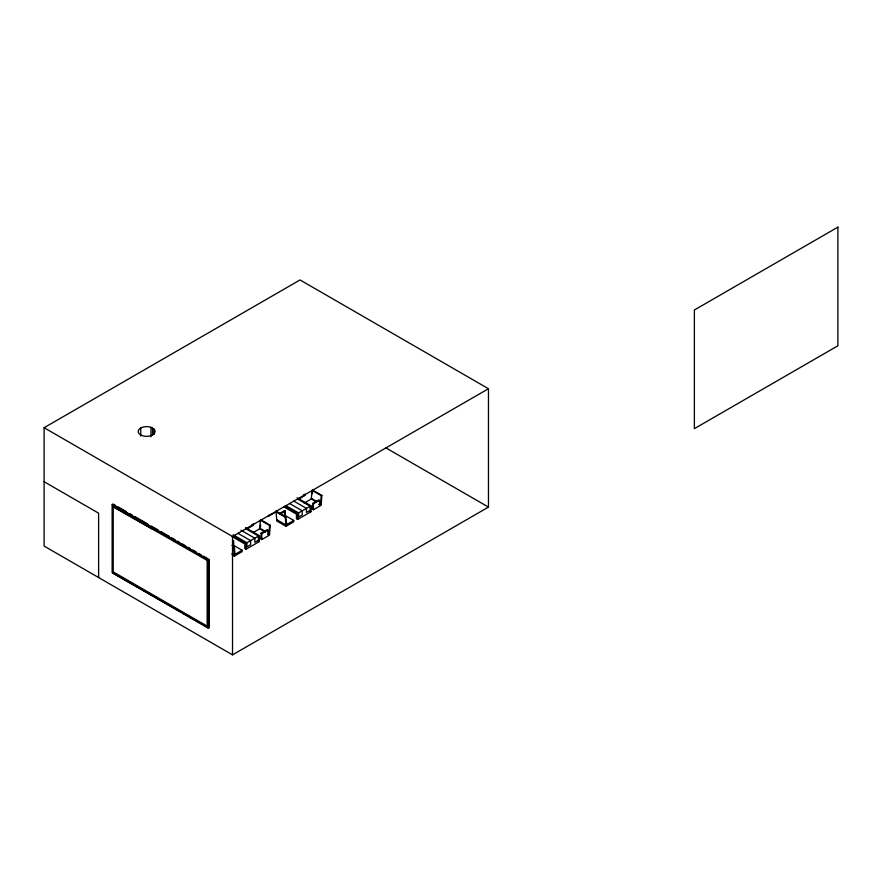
<?xml version="1.0" encoding="UTF-8"?>
<svg xmlns="http://www.w3.org/2000/svg" width="882" height="882" viewBox="0 0 882 882"><rect width="100%" height="100%" fill="white"/><g stroke="black" fill="none" stroke-linecap="round" stroke-linejoin="round"><path stroke-width="1.32" d="M253.685 532.254L259.672 528.803L260.399 520.204L261.05 519.906L270.245 525.209L269.517 535.109L261.767 539.575L258.327 537.59M259.231 529.057L260.322 528.737L260.631 524.812M270.245 525.209L269.605 525.507L268.867 534.106L267.852 534.701L267.852 530.181L267.103 529.74L261.017 533.257L261.017 537.766L258.9 536.554M304.213 503.082L311.313 498.992L312.041 490.392L312.691 490.094L321.886 495.397L321.158 505.298L313.408 509.763L311.103 508.44M312.371 493.777L312.691 490.094M321.886 495.397L321.235 495.695L320.508 504.295L319.493 504.879L319.493 500.37L318.733 499.929L312.658 503.446L312.658 507.955L310.541 506.742M234.369 555.054L235.461 554.105M286 525.242L287.102 524.294M276.077 511.935L276.728 511.483L285.922 516.797L286.65 524.547L293.75 520.446L293.75 521.824L286 526.3L276.805 520.986L276.077 511.935L285.272 517.249L286 526.3M231.988 545.285L234.281 546.608L233.631 547.061L234.369 556.112L232.065 554.778M285.272 517.249L285.922 516.797M44.1 427.715L300.034 279.947L488.463 388.73L488.463 507.095L232.528 654.863L44.1 546.068L44.1 427.715L232.528 536.499L488.463 388.73M112.135 504.691L208.251 560.18L209.343 559.552L209.343 627.565L208.251 628.193L112.135 572.694L112.135 504.691L113.227 504.052L115.608 505.43M251.811 524.812L252.825 524.228M303.485 494.978L304.466 494.416M247.941 528.417L253.476 525.22L253.476 523.93M298.469 499.245L305.117 495.408L305.117 494.118M279.484 513.556L284.555 510.623L285.305 511.064L285.305 515.573L293.75 520.446M280.244 513.986L285.305 511.064M181.317 612.196L113.227 573.333L113.227 506.753L207.7 560.676M261.017 533.257L261.767 533.687L267.852 530.181M312.658 503.446L313.408 503.876L319.493 500.37M233.311 535.947L245.99 543.279L259.308 535.583L259.308 541.57L245.99 549.265L244.821 548.582L244.821 543.962L232.153 536.653M284.941 506.136L297.631 513.467L310.949 505.772L310.949 511.758L297.631 519.454L296.451 518.77L296.451 514.151L283.795 506.841M234.369 556.112L242.12 551.636L242.12 550.258L235.02 554.359L234.281 546.608M310.861 499.245L311.963 498.925M154.008 429.137A8.445 4.873 0 0 1 152.465 435.002A8.445 4.873 0 0 1 142.245 435.664L140.525 434.87A8.445 4.873 0 0 1 140.018 428.443A8.445 4.873 0 0 1 150.976 427.318L154.008 429.137L154.008 434.639M113.227 506.753L152.685 529.277M183.71 613.552L198.042 621.744M200.435 623.1L202.827 624.467L200.49 623.078M385.908 447.88L488.463 507.095M312.041 490.392L321.235 495.695M311.963 498.694L316.561 501.34M311.313 498.992L315.91 501.637M318.722 504.405L319.527 504.868M297.102 497.779L310.949 505.772M297.432 498.925L310.122 506.257L310.122 510.358L306.44 512.475L306.44 508.374L293.75 501.053M309.769 511.086L310.949 511.758M289.55 503.479L302.239 510.799L302.239 514.901L298.557 517.028L298.557 512.927L285.867 505.607M276.805 519.696L286 524.999M260.399 520.204L269.605 525.507M260.322 528.505L264.92 531.151M259.672 528.803L265.416 532.122M245.472 527.601L259.308 535.583M245.791 528.737L258.481 536.069L258.481 540.17L254.799 542.287L254.799 538.185L240.962 530.203M258.128 540.898L259.308 541.57M237.908 533.29L250.598 540.611L250.598 544.712L246.916 546.84L246.916 542.739L233.08 534.746M232.914 540.434L233.675 540.875L233.675 545.385L242.12 550.258M232.065 553.488L234.369 554.811M117.99 506.808L126.313 511.615M129.886 513.677L132.267 515.055M134.648 516.422L147.746 523.985M151.307 526.047L158.451 530.17M160.833 531.537L169.168 536.355M171.527 537.711L175.077 539.762M177.436 541.129L179.796 542.496M182.166 543.852L185.705 545.903M188.075 547.27L190.435 548.637M192.794 549.993L196.344 552.044M198.704 553.411L201.074 554.778M203.433 556.134L208.163 558.868M112.676 504.372L208.791 559.861L208.791 627.874M44.1 481.715L98.619 513.192L98.619 577.556M113.227 571.889L207.16 626.121L207.16 560.985M115.057 573.752L117.427 575.119M119.798 576.497L123.359 578.548M125.729 579.915L134.042 584.711M136.412 586.089L160.149 599.782M162.52 601.16L170.821 605.956M173.192 607.323L181.505 612.119M183.875 613.486L187.436 615.548M189.806 616.915L192.188 618.282M194.558 619.649L196.929 621.027M313.408 503.876L313.408 509.763M297.631 513.467L297.631 519.454M284.555 510.623L284.555 516.51M276.309 510.38L276.309 511.747L268.558 516.224L268.558 515.165M261.767 533.687L261.767 539.575M245.99 543.279L245.99 549.265M232.528 536.499L232.528 654.863M208.251 560.18L208.251 628.193M152.564 428.046L152.564 434.793M150.976 427.318L150.976 436.766M140.756 427.979L140.756 436.072M837.9 227.137L694.377 310.001L694.377 428.652L837.9 345.788L837.9 227.137M207.601 627.19L205.208 625.834L207.612 627.19"/></g></svg>
